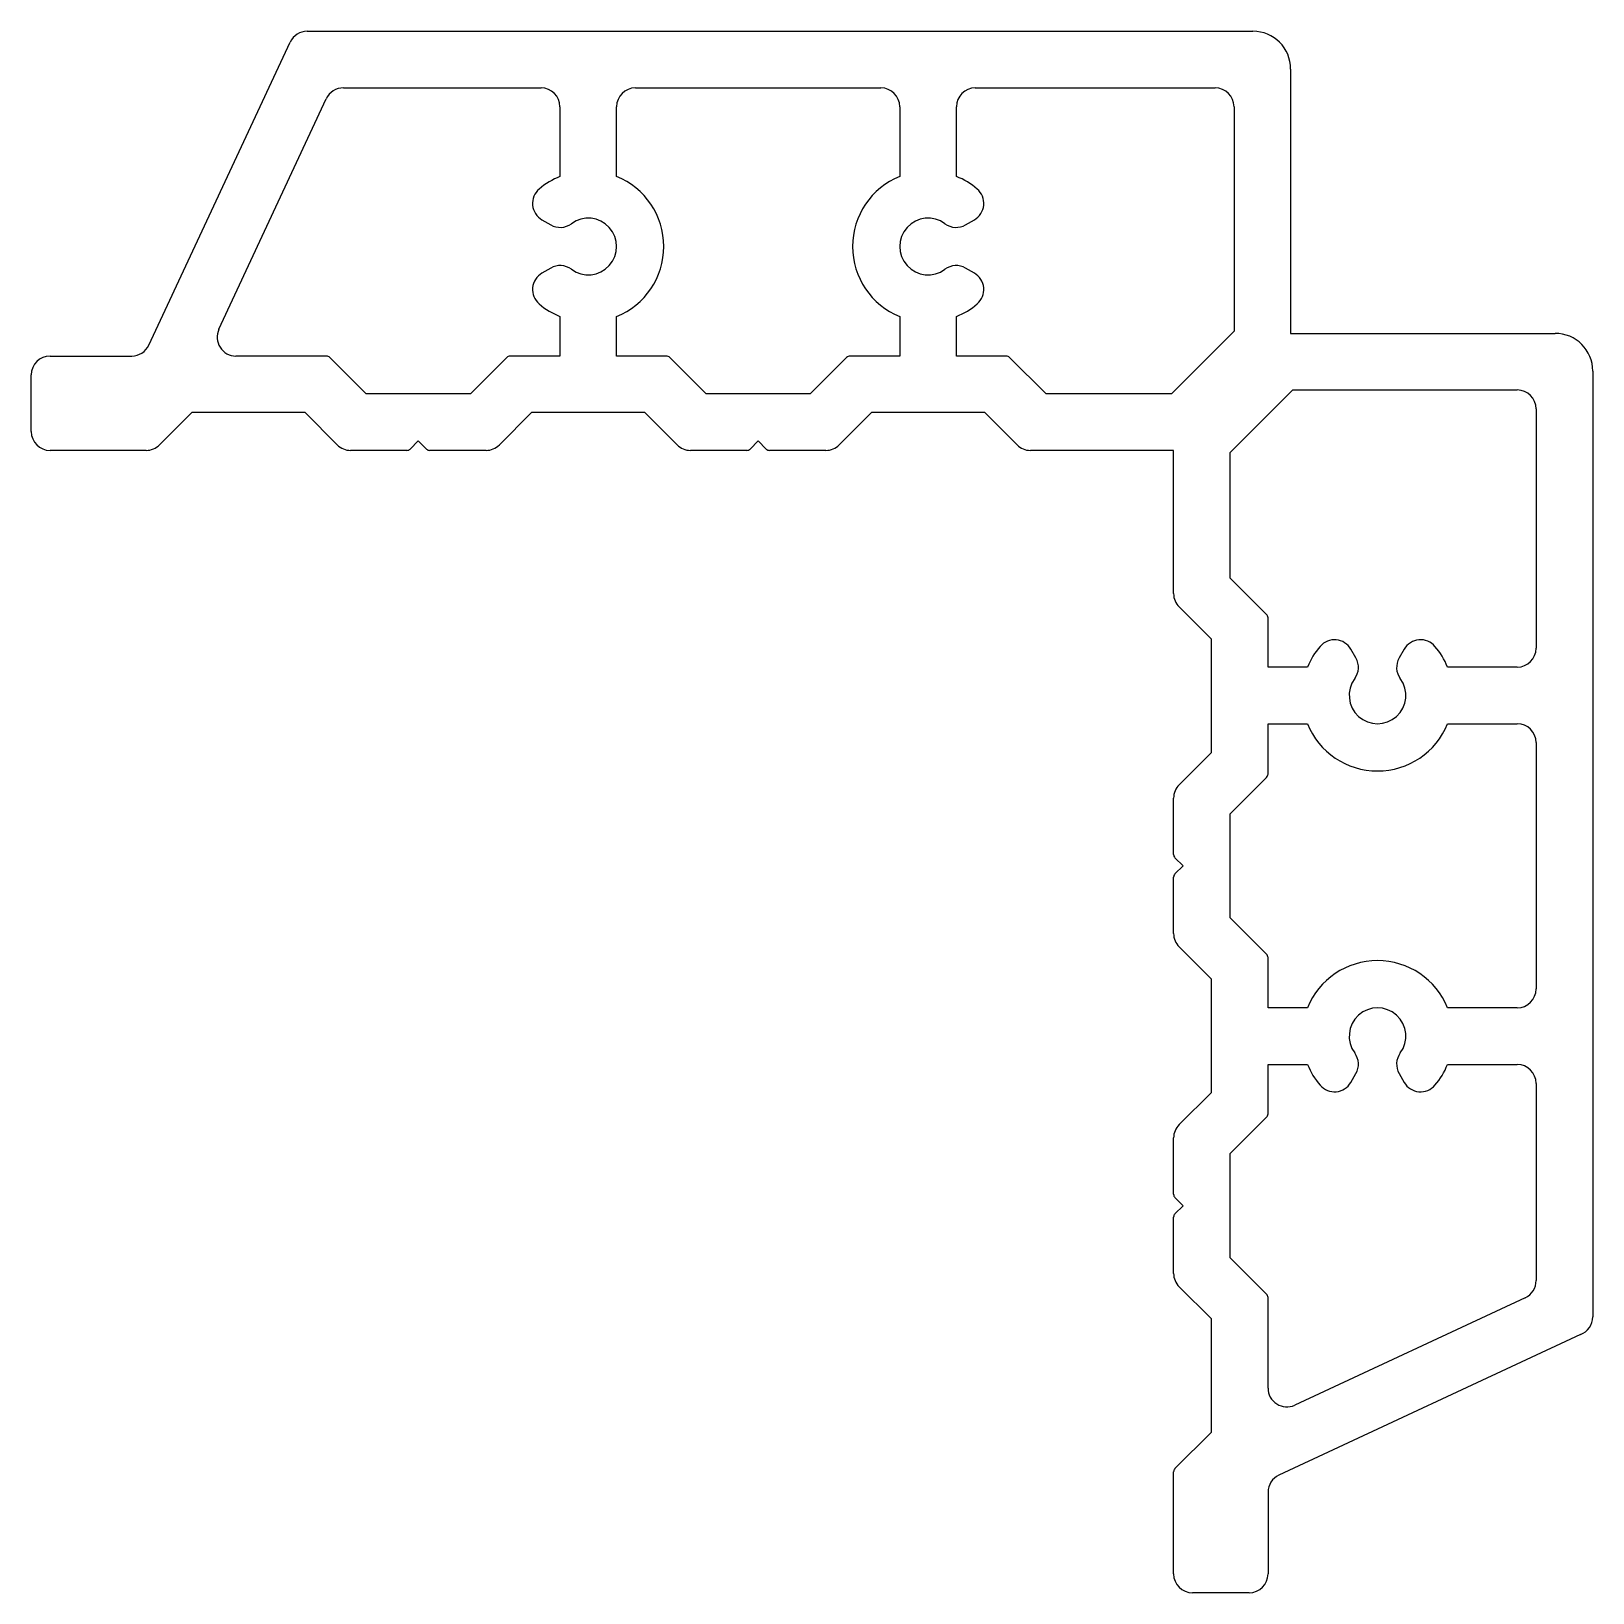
# Model space of a CAD drawing. Extents: x 1039.5 to 1122.2, y 524.8 to 607.5.
import ezdxf

# ---------------------------------------------------------------- set-up
doc = ezdxf.new("R2010")
doc.units = 0
doc.layers.get('0').update_dxf_attribs({"linetype": 'CONTINUOUS'})

msp = doc.modelspace()

# ---------------------------------------------------------------- linework, layer by layer
for p, q in [((1054.078, 607.49), (1104.156, 607.49)), ((1045.689, 590.868), (1053.171, 606.913)), ((1106.156, 605.49), (1106.156, 591.49)), ((1049.394, 591.713), (1055.083, 603.913)), ((1055.989, 604.49), (1066.456, 604.49)), ((1071.456, 604.49), (1084.456, 604.49)), ((1089.456, 604.49), (1102.156, 604.49)), ((1067.456, 603.49), (1067.456, 599.798)), ((1070.456, 599.798), (1070.456, 603.49)), ((1085.456, 603.49), (1085.456, 599.798)), ((1088.456, 599.798), (1088.456, 603.49)), ((1103.156, 603.49), (1103.156, 591.602)), ((1066.506, 597.505), (1066.972, 597.236)), ((1088.94, 597.236), (1089.405, 597.505)), ((1066.972, 594.945), (1066.506, 594.676)), ((1089.405, 594.676), (1088.94, 594.945)), ((1067.456, 592.382), (1067.456, 590.29)), ((1070.456, 590.29), (1070.456, 592.382)), ((1085.456, 592.382), (1085.456, 590.29)), ((1088.456, 590.29), (1088.456, 592.382)), ((1103.156, 591.602), (1099.845, 588.29)), ((1106.156, 591.49), (1120.156, 591.49)), ((1040.456, 590.29), (1044.783, 590.29)), ((1055.095, 590.29), (1050.3, 590.29)), ((1057.199, 588.29), (1055.272, 590.217)), ((1064.64, 590.217), (1062.713, 588.29)), ((1067.456, 590.29), (1064.817, 590.29)), ((1073.095, 590.29), (1070.456, 590.29)), ((1075.199, 588.29), (1073.272, 590.217)), ((1082.64, 590.217), (1080.713, 588.29)), ((1085.456, 590.29), (1082.817, 590.29)), ((1091.095, 590.29), (1088.456, 590.29)), ((1093.199, 588.29), (1091.272, 590.217)), ((1039.456, 586.29), (1039.456, 589.29)), ((1122.156, 589.49), (1122.156, 539.408)), ((1062.713, 588.29), (1057.199, 588.29)), ((1080.713, 588.29), (1075.199, 588.29)), ((1099.845, 588.29), (1093.199, 588.29)), ((1102.956, 585.179), (1106.267, 588.49)), ((1106.267, 588.49), (1118.156, 588.49)), ((1047.956, 587.29), (1046.249, 585.583)), ((1053.956, 587.29), (1047.956, 587.29)), ((1055.663, 585.583), (1053.956, 587.29)), ((1065.956, 587.29), (1064.249, 585.583)), ((1071.956, 587.29), (1065.956, 587.29)), ((1073.663, 585.583), (1071.956, 587.29)), ((1083.956, 587.29), (1082.249, 585.583)), ((1089.956, 587.29), (1083.956, 587.29)), ((1091.663, 585.583), (1089.956, 587.29)), ((1119.156, 587.49), (1119.156, 574.813)), ((1059.956, 585.79), (1059.529, 585.364)), ((1060.383, 585.364), (1059.956, 585.79)), ((1077.956, 585.79), (1077.529, 585.364)), ((1078.383, 585.364), (1077.956, 585.79)), ((1045.542, 585.29), (1040.456, 585.29)), ((1059.352, 585.29), (1056.37, 585.29)), ((1063.542, 585.29), (1060.56, 585.29)), ((1077.352, 585.29), (1074.37, 585.29)), ((1081.542, 585.29), (1078.56, 585.29)), ((1099.956, 585.29), (1092.37, 585.29)), ((1099.956, 577.705), (1099.956, 585.29)), ((1102.956, 578.533), (1102.956, 585.179)), ((1104.883, 576.606), (1102.956, 578.533)), ((1101.956, 575.29), (1100.249, 576.998)), ((1104.956, 573.813), (1104.956, 576.429)), ((1101.956, 569.29), (1101.956, 575.29)), ((1109.61, 574.297), (1109.342, 574.762)), ((1112.17, 574.762), (1111.902, 574.297)), ((1107.048, 573.813), (1104.956, 573.813)), ((1118.156, 573.813), (1114.464, 573.813)), ((1104.956, 568.151), (1104.956, 570.813)), ((1104.956, 570.813), (1107.048, 570.813)), ((1114.464, 570.813), (1118.156, 570.813)), ((1119.156, 569.813), (1119.156, 556.768)), ((1100.249, 567.583), (1101.956, 569.29)), ((1102.956, 566.048), (1104.883, 567.975)), ((1099.956, 563.894), (1099.956, 566.876)), ((1102.956, 560.533), (1102.956, 566.048)), ((1100.456, 563.29), (1100.029, 563.717)), ((1100.029, 562.864), (1100.456, 563.29)), ((1099.956, 559.705), (1099.956, 562.687)), ((1104.883, 558.606), (1102.956, 560.533)), ((1101.956, 557.29), (1100.249, 558.998)), ((1104.956, 555.768), (1104.956, 558.429)), ((1101.956, 551.29), (1101.956, 557.29)), ((1107.048, 555.768), (1104.956, 555.768)), ((1118.156, 555.768), (1114.464, 555.768)), ((1104.956, 550.151), (1104.956, 552.768)), ((1104.956, 552.768), (1107.048, 552.768)), ((1114.464, 552.768), (1118.156, 552.768)), ((1109.342, 551.819), (1109.61, 552.284)), ((1111.902, 552.284), (1112.17, 551.819)), ((1119.156, 551.768), (1119.156, 541.323)), ((1100.249, 549.583), (1101.956, 551.29)), ((1102.956, 548.048), (1104.883, 549.975)), ((1099.956, 545.894), (1099.956, 548.876)), ((1102.956, 542.533), (1102.956, 548.048)), ((1100.456, 545.29), (1100.029, 545.717)), ((1100.029, 544.864), (1100.456, 545.29)), ((1099.956, 541.705), (1099.956, 544.687)), ((1104.883, 540.606), (1102.956, 542.533)), ((1101.956, 539.29), (1100.249, 540.998)), ((1104.956, 535.634), (1104.956, 540.429)), ((1118.579, 540.417), (1106.379, 534.728)), ((1101.956, 533.29), (1101.956, 539.29)), ((1121.498, 538.468), (1105.533, 531.024)), ((1100.029, 531.364), (1101.956, 533.29)), ((1099.956, 525.79), (1099.956, 531.187)), ((1104.956, 530.117), (1104.956, 525.79)), ((1103.956, 524.79), (1100.956, 524.79))]:
    msp.add_line(p, q)
for centre, radius, start, end in [((1054.078, 606.49), 1, 90, 155), ((1104.156, 605.49), 2, 0, 90), ((1055.989, 603.49), 1, 90, 155), ((1066.456, 603.49), 1, 0, 90), ((1071.456, 603.49), 1, 90, 180), ((1084.456, 603.49), 1, 0, 90), ((1089.456, 603.49), 1, 90, 180), ((1102.156, 603.49), 1, 0, 90), ((1068.956, 596.09), 4, 112.02431, 130.52878), ((1068.956, 596.09), 4, 292.02431, 67.97569), ((1086.956, 596.09), 4, 112.02431, 247.97569), ((1086.956, 596.09), 4, 49.47122, 67.97569), ((1067.006, 598.371), 1, 130.52878, 240), ((1088.905, 598.371), 1, 300, 49.47122), ((1067.472, 598.102), 1, 240, 306.42182), ((1068.956, 596.09), 1.5, 233.57818, 126.42182), ((1086.956, 596.09), 1.5, 53.57818, 306.42182), ((1088.44, 598.102), 1, 233.57818, 300), ((1067.006, 593.81), 1, 120, 229.47122), ((1067.472, 594.079), 1, 53.57818, 120), ((1088.44, 594.079), 1, 60, 126.42182), ((1088.905, 593.81), 1, 310.52878, 60), ((1068.956, 596.09), 4, 229.47122, 247.97569), ((1086.956, 596.09), 4, 292.02431, 310.52878), ((1050.3, 591.29), 1, 155, 270), ((1120.156, 589.49), 2, 0, 90), ((1044.783, 591.29), 1, 270, 335), ((1040.456, 589.29), 1, 90, 180), ((1055.095, 590.04), 0.25, 45, 90), ((1064.817, 590.04), 0.25, 90, 135), ((1073.095, 590.04), 0.25, 45, 90), ((1082.817, 590.04), 0.25, 90, 135), ((1091.095, 590.04), 0.25, 45, 90), ((1118.156, 587.49), 1, 0, 90), ((1040.456, 586.29), 1, 180, 270), ((1045.542, 586.29), 1, 270, 315), ((1056.37, 586.29), 1, 225, 270), ((1063.542, 586.29), 1, 270, 315), ((1074.37, 586.29), 1, 225, 270), ((1081.542, 586.29), 1, 270, 315), ((1092.37, 586.29), 1, 225, 270), ((1059.352, 585.54), 0.25, 270, 315), ((1060.56, 585.54), 0.25, 225, 270), ((1077.352, 585.54), 0.25, 270, 315), ((1078.56, 585.54), 0.25, 225, 270), ((1100.956, 577.705), 1, 180, 225), ((1104.706, 576.429), 0.25, 0, 45), ((1110.756, 572.313), 4, 139.47122, 157.97569), ((1108.476, 574.262), 1, 30, 139.47122), ((1113.036, 574.262), 1, 40.52878, 150), ((1110.756, 572.313), 4, 22.02431, 40.52878), ((1118.156, 574.813), 1, 270, 0), ((1108.744, 573.797), 1, 323.57818, 30), ((1112.768, 573.797), 1, 150, 216.42182), ((1110.756, 572.313), 1.5, 143.57818, 36.42182), ((1110.756, 572.313), 4, 202.02431, 337.97569), ((1118.156, 569.813), 1, 0, 90), ((1104.706, 568.151), 0.25, 315, 0), ((1100.956, 566.876), 1, 135, 180), ((1100.206, 563.894), 0.25, 180, 225), ((1100.206, 562.687), 0.25, 135, 180), ((1100.956, 559.705), 1, 180, 225), ((1104.706, 558.429), 0.25, 0, 45), ((1110.756, 554.268), 4, 22.02431, 157.97569), ((1118.156, 556.768), 1, 270, 0), ((1110.756, 554.268), 1.5, 323.57818, 216.42182), ((1108.744, 552.784), 1, 330, 36.42182), ((1112.768, 552.784), 1, 143.57818, 210), ((1110.756, 554.268), 4, 202.02431, 220.52878), ((1110.756, 554.268), 4, 319.47122, 337.97569), ((1118.156, 551.768), 1, 0, 90), ((1108.476, 552.319), 1, 220.52878, 330), ((1113.036, 552.319), 1, 210, 319.47122), ((1104.706, 550.151), 0.25, 315, 0), ((1100.956, 548.876), 1, 135, 180), ((1100.206, 545.894), 0.25, 180, 225), ((1100.206, 544.687), 0.25, 135, 180), ((1100.956, 541.705), 1, 180, 225), ((1118.156, 541.323), 1, 295, 0), ((1104.706, 540.429), 0.25, 0, 45), ((1121.156, 539.408), 1, 290, 0), ((1105.956, 535.634), 1, 180, 295), ((1100.206, 531.187), 0.25, 135, 180), ((1105.956, 530.117), 1, 115, 180), ((1100.956, 525.79), 1, 180, 270), ((1103.956, 525.79), 1, 270, 0)]:
    msp.add_arc(centre, radius, start, end)

doc.saveas('drawing.dxf')
